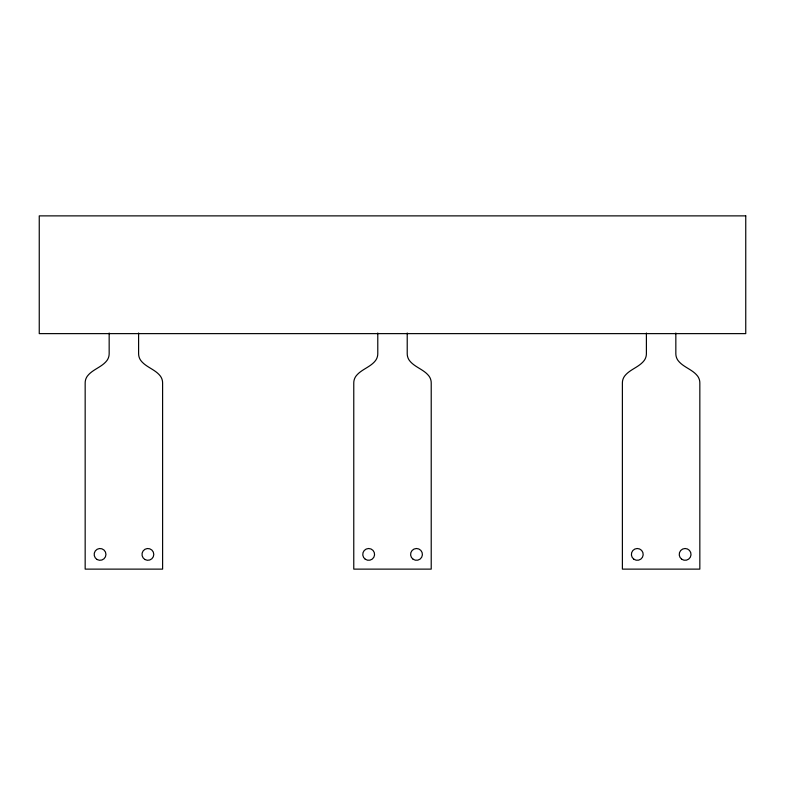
<?xml version="1.0" encoding="UTF-8"?>
<svg xmlns="http://www.w3.org/2000/svg" width="785" height="785" viewBox="0 0 785 785"><rect width="100%" height="100%" fill="white"/><g stroke="black" fill="none" stroke-linecap="round" stroke-linejoin="round"><path stroke-width="1.18" d="M675.836 333.007L675.836 353.593A11.579 11.579 0 0 0 678.054 360.521C683.225 367.311 692.458 369.313 697.63 376.113A11.579 11.579 0 0 1 699.837 383.031L699.837 569.125L622.387 569.125L622.387 383.031A11.579 11.579 0 0 1 624.605 376.113C629.776 369.313 639.01 367.311 644.181 360.521A11.579 11.579 0 0 0 646.398 353.593L646.398 333.007M407.219 333.007L407.219 353.593A11.579 11.579 0 0 0 409.436 360.521C414.608 367.311 423.841 369.313 429.012 376.113A11.579 11.579 0 0 1 431.22 383.031L431.22 569.125L353.77 569.125L353.77 383.031A11.579 11.579 0 0 1 355.988 376.113C361.159 369.313 370.392 367.311 375.564 360.521A11.579 11.579 0 0 0 377.781 353.593L377.781 333.007M138.602 333.007L138.602 353.593A11.579 11.579 0 0 0 140.819 360.521C145.99 367.311 155.224 369.313 160.395 376.113A11.579 11.579 0 0 1 162.603 383.031L162.613 569.125L85.163 569.125L85.163 383.031A11.579 11.579 0 0 1 87.371 376.113C92.542 369.313 101.775 367.311 106.946 360.521A11.579 11.579 0 0 0 109.164 353.593L109.164 333.007M745.75 215.875L39.25 215.875L39.25 333.625L745.75 333.625L745.75 215.875M633.887 559.234A5.907 5.907 0 0 0 643.17 554.936A5.907 5.907 0 0 0 634.81 549.049A5.907 5.907 0 0 0 633.887 559.234M681.723 559.234A5.907 5.907 0 0 0 691.006 554.936A5.907 5.907 0 0 0 682.646 549.049A5.907 5.907 0 0 0 681.723 559.234M97.104 559.519A5.907 5.907 0 0 0 105.955 554.406A5.907 5.907 0 0 0 97.104 549.294A5.907 5.907 0 0 0 97.104 559.519M144.94 559.519A5.907 5.907 0 0 0 153.791 554.406A5.907 5.907 0 0 0 144.94 549.294A5.907 5.907 0 0 0 144.94 559.519M365.27 559.234A5.907 5.897 0 0 0 374.553 554.936A5.907 5.897 0 0 0 366.193 549.049A5.907 5.897 0 0 0 365.27 559.234M413.106 559.234A5.907 5.897 0 0 0 422.389 554.936A5.907 5.897 0 0 0 414.029 549.049A5.907 5.897 0 0 0 413.106 559.234"/></g></svg>
